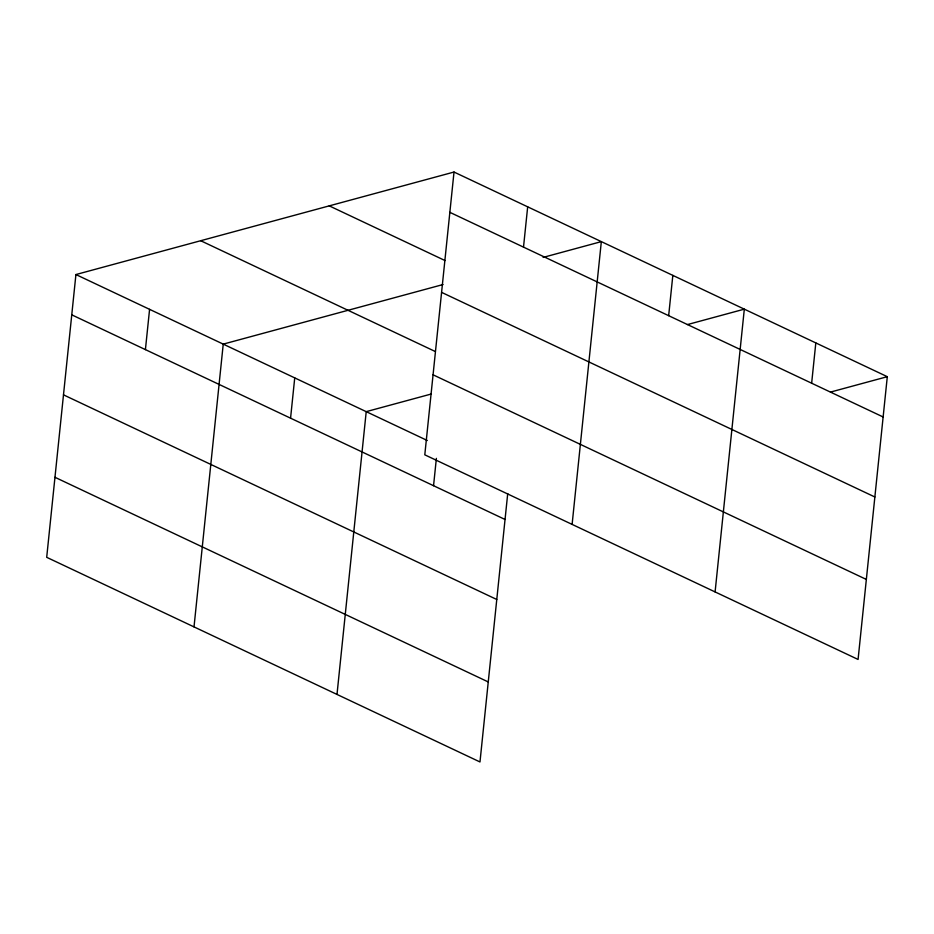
<?xml version="1.0" encoding="UTF-8"?>
<svg xmlns="http://www.w3.org/2000/svg" width="934" height="934" viewBox="0 0 934 934"><rect width="100%" height="100%" fill="white"/><g stroke="black" fill="none" stroke-linecap="round" stroke-linejoin="round"><path stroke-width="1.4" d="M454.017 172.043L424.795 454.823L858.077 659.451L887.3 376.682L454.017 172.043L75.923 274.549L46.7 557.318L479.983 761.957L507.722 493.572M145.412 349.62L149.58 309.329M194.015 626.889L223.238 344.121L443.031 284.543M290.567 418.175L294.735 377.885M336.999 694.417L366.221 411.649L431.38 393.985M433.551 485.703L436.376 458.361M523.507 247.125L527.675 206.834M572.11 524.394L601.333 241.626L543.109 257.41M668.662 315.669L672.83 275.39M715.094 591.923L744.316 309.154L687.471 324.565M811.646 383.209L815.814 342.918M830.454 392.093L887.3 376.682M449.849 212.333L883.132 416.973M329.247 205.865L444.993 260.539M441.584 292.354L874.866 496.993M200.693 240.715L435.104 351.429M433.061 374.803L866.343 579.43M75.923 274.549L427.317 440.509M71.755 314.828L505.037 519.467M63.489 394.849L496.771 599.488M54.966 477.297L488.248 681.937"/></g></svg>
